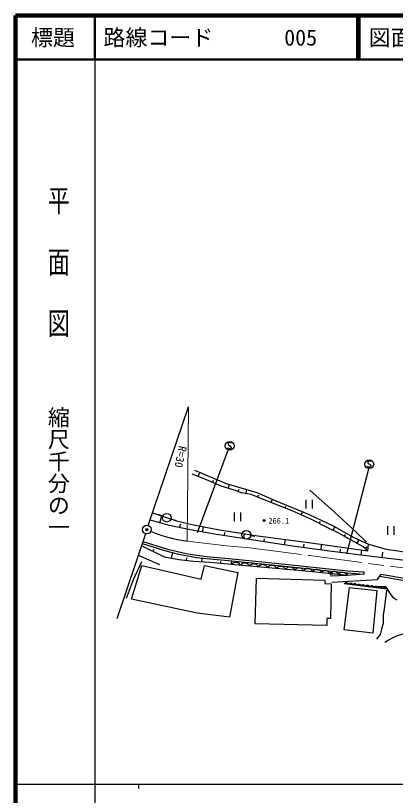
# Model space of a CAD drawing. Units: millimetres, scale not verified. Extents: x 40000 to 680000, y 20000 to 380000.
# Drawn here: x 40000 to 126450, y 202409 to 380000 of the extents above; entities that cross this region are included whole.
import ezdxf
from ezdxf.enums import TextEntityAlignment as Align

# ---------------------------------------------------------------- set-up
doc = ezdxf.new("R2010")
doc.units = ezdxf.units.MM
doc.header["$LTSCALE"] = 1000
doc.header["$PDMODE"] = 32
doc.header["$PDSIZE"] = 500
doc.linetypes.add('CHAIN', pattern=[18.5, 12, -1.5, 3.5, -1.5])
for name, color, linetype, lineweight in [('S-BGD', 7, 'Continuous', 25), ('S-BGD-EXST', 7, 'Continuous', 25), ('S-BMK', 2, 'CHAIN', 13), ('S-BMK-OTRS', 5, 'Continuous', 25), ('S-BMK-SRVR', 3, 'Continuous', 25), ('S-STR-HTXT', 7, 'Continuous', 13), ('S-TTL', 2, 'Continuous', 140), ('S-TTL-BAND', 7, 'Continuous', 25), ('S-TTL-LINE', 7, 'Continuous', 50)]:
    doc.layers.add(name, color=color, linetype=linetype, lineweight=lineweight)
doc.layers.add('S-OTRS', color=6, linetype='Continuous')
doc.layers.add('S-TTL-TXT', color=7, linetype='Continuous')
doc.styles.add('@ＭＳ ゴシック', font='')
doc.styles.add('ＭＳ ゴシック', font='')
doc.styles.get('@ＭＳ ゴシック').set_extended_font_data('@MS Gothic')
doc.styles.get('ＭＳ ゴシック').set_extended_font_data('MS Gothic')

msp = doc.modelspace()

# ---------------------------------------------------------------- linework, layer by layer
at = {"layer": 'S-BGD'}
for p, q in [((82892, 274469), (80160, 275604)), ((80738, 276464), (87892, 273417)), ((81526, 275036), (81923, 275959)), ((86779, 272807), (82892, 274469)), ((84835, 273638), (85077, 274184)), ((90018, 271838), (86779, 272807)), ((87892, 273417), (94907, 271395)), ((88398, 272322), (88668, 273194)), ((91370, 271339), (90018, 271838)), ((90694, 271588), (90904, 272141)), ((92496, 271145), (92656, 272044)), ((106993, 271924), (112499, 266978)), ((93623, 270951), (91370, 271339)), ((96608, 269733), (93623, 270951)), ((94907, 271395), (99104, 269595)), ((95116, 270342), (95322, 270832)), ((102946, 267240), (96608, 269733)), ((98193, 269110), (98496, 269856)), ((99104, 269595), (106793, 266404)), ((101361, 267863), (101527, 268271)), ((106085, 269717), (106085, 267751)), ((107604, 267751), (107604, 269717)), ((71155, 266735), (76611, 264946)), ((89776, 266849), (89776, 264883)), ((91295, 264883), (91295, 266849)), ((107086, 265413), (102946, 267240)), ((105016, 266326), (105328, 267011)), ((106793, 266404), (112426, 263717)), ((112499, 266978), (117440, 262413)), ((75027, 263894), (70606, 265121)), ((73465, 266000), (72530, 266345)), ((72816, 264508), (73258, 266045)), ((75362, 265385), (76323, 265115)), ((76611, 264946), (80498, 264005)), ((111186, 263280), (107086, 265413)), ((109136, 264346), (109377, 264795)), ((79759, 262897), (75027, 263894)), ((77393, 263395), (77562, 264171)), ((85307, 261872), (79759, 262897)), ((80498, 264005), (86441, 262925)), ((82533, 262385), (82764, 263593)), ((86441, 262925), (95163, 261512)), ((113411, 262228), (111186, 263280)), ((112299, 262754), (112696, 263565)), ((112426, 263717), (116960, 261169)), ((124618, 263689), (124618, 261724)), ((126137, 261724), (126137, 263689)), ((94179, 260543), (85307, 261872)), ((87525, 261540), (87635, 262248)), ((91544, 261986), (90569, 262202)), ((91961, 260875), (92136, 262003)), ((93502, 261596), (94486, 261424)), ((95163, 261512), (106120, 260044)), ((119129, 258981), (113411, 262228)), ((114841, 261416), (115091, 261842)), ((116960, 261169), (120315, 259629)), ((117440, 262413), (119880, 260072)), ((68808, 259764), (74233, 258125)), ((68808, 259764), (74233, 258125)), ((68955, 260233), (74365, 258599)), ((103586, 259103), (94179, 260543)), ((96531, 260183), (96637, 260856)), ((101234, 259463), (101426, 260673)), ((105553, 258826), (105664, 259588)), ((106120, 260044), (115865, 258715)), ((109487, 258272), (109674, 259560)), ((117700, 259793), (118179, 260610)), ((120202, 258106), (120315, 259629)), ((120315, 259629), (124340, 258494)), ((73863, 256645), (68630, 259267)), ((71246, 257956), (71535, 258512)), ((74233, 258125), (76761, 257445)), ((74233, 258125), (76761, 257445)), ((74365, 258599), (76880, 257922)), ((75520, 256357), (75764, 257713)), ((76880, 257922), (78840, 257506)), ((111454, 257995), (103586, 259103)), ((121058, 256804), (111454, 257995)), ((113855, 257697), (113952, 258459)), ((115865, 258715), (120202, 258106)), ((118657, 257102), (118811, 258301)), ((120202, 258106), (119129, 258981)), ((119666, 258544), (120040, 258987)), ((123431, 256520), (123591, 257813)), ((124340, 258494), (134057, 257081)), ((67920, 257152), (72782, 254957)), ((77178, 256069), (73863, 256645)), ((76761, 257445), (78744, 257023)), ((76761, 257445), (78744, 257023)), ((80571, 255686), (77178, 256069)), ((78744, 257023), (81207, 256602)), ((78744, 257023), (81207, 256602)), ((78840, 257506), (81276, 257089)), ((78874, 255878), (78952, 256538)), ((81207, 256602), (84192, 256288)), ((81207, 256602), (84192, 256288)), ((81276, 257089), (84242, 256777)), ((82404, 255552), (82474, 256469)), ((84192, 256288), (89249, 255793)), ((84192, 256288), (89249, 255793)), ((84242, 256777), (89300, 256282)), ((89152, 254957), (89249, 255793)), ((89249, 255793), (101296, 254595)), ((89249, 255793), (101296, 254595)), ((89300, 256282), (101348, 255084)), ((130549, 255669), (121058, 256804)), ((66386, 247134), (68751, 254769)), ((68648, 255571), (66776, 251467)), ((68751, 254769), (82260, 251659)), ((84237, 255417), (80571, 255686)), ((82260, 251659), (82962, 254765)), ((82962, 254765), (90568, 253155)), ((89152, 254957), (84237, 255417)), ((86694, 255187), (86744, 255696)), ((107600, 253346), (89152, 254957)), ((89321, 255140), (89184, 254954)), ((89451, 255247), (89321, 255140)), ((89621, 255350), (89451, 255247)), ((89870, 255447), (89621, 255350)), ((90113, 255465), (89870, 255447)), ((90352, 255444), (90113, 255465)), ((90587, 255384), (90352, 255444)), ((90815, 255246), (90587, 255384)), ((90964, 255115), (90815, 255246)), ((91073, 254987), (90964, 255115)), ((91175, 254781), (91073, 254987)), ((91319, 254975), (91175, 254781)), ((91455, 255088), (91319, 254975)), ((91634, 255196), (91455, 255088)), ((91896, 255298), (91634, 255196)), ((92150, 255317), (91896, 255298)), ((92401, 255295), (92150, 255317)), ((92648, 255232), (92401, 255295)), ((92888, 255087), (92648, 255232)), ((93044, 254949), (92888, 255087)), ((93158, 254815), (93044, 254949)), ((93265, 254598), (93158, 254815)), ((93402, 254783), (93265, 254598)), ((93532, 254890), (93402, 254783)), ((93702, 254994), (93532, 254890)), ((93952, 255091), (93702, 254994)), ((94194, 255109), (93952, 255091)), ((94433, 255088), (94194, 255109)), ((94668, 255028), (94433, 255088)), ((94897, 254890), (94668, 255028)), ((95045, 254758), (94897, 254890)), ((95154, 254630), (95045, 254758)), ((95256, 254424), (95154, 254630)), ((95400, 254619), (95256, 254424)), ((95537, 254731), (95400, 254619)), ((95715, 254840), (95537, 254731)), ((95977, 254941), (95715, 254840)), ((96232, 254961), (95977, 254941)), ((96482, 254939), (96232, 254961)), ((96730, 254876), (96482, 254939)), ((96969, 254730), (96730, 254876)), ((97125, 254593), (96969, 254730)), ((97240, 254458), (97125, 254593)), ((97346, 254242), (97240, 254458)), ((97490, 254436), (97346, 254242)), ((97627, 254549), (97490, 254436)), ((97805, 254657), (97627, 254549)), ((98067, 254759), (97805, 254657)), ((98322, 254778), (98067, 254759)), ((98573, 254756), (98322, 254778)), ((98820, 254693), (98573, 254756)), ((99060, 254548), (98820, 254693)), ((99216, 254410), (99060, 254548)), ((99330, 254276), (99216, 254410)), ((99437, 254059), (99330, 254276)), ((99574, 254245), (99437, 254059)), ((99704, 254352), (99574, 254245)), ((99874, 254455), (99704, 254352)), ((100124, 254552), (99874, 254455)), ((100366, 254570), (100124, 254552)), ((100605, 254549), (100366, 254570)), ((100840, 254489), (100605, 254549)), ((101069, 254351), (100840, 254489)), ((101217, 254219), (101069, 254351)), ((101326, 254092), (101217, 254219)), ((101296, 254595), (115495, 253085)), ((101296, 254595), (115495, 253085)), ((101428, 253885), (101326, 254092)), ((101348, 255084), (115541, 253574)), ((101572, 254080), (101428, 253885)), ((101708, 254192), (101572, 254080)), ((101887, 254301), (101708, 254192)), ((102149, 254403), (101887, 254301)), ((102403, 254422), (102149, 254403)), ((102654, 254400), (102403, 254422)), ((102901, 254337), (102654, 254400)), ((103141, 254192), (102901, 254337)), ((103297, 254054), (103141, 254192)), ((103411, 253919), (103297, 254054)), ((103786, 253995), (103655, 253888)), ((103955, 254099), (103786, 253995)), ((104205, 254195), (103955, 254099)), ((104447, 254214), (104205, 254195)), ((104686, 254193), (104447, 254214)), ((104922, 254133), (104686, 254193)), ((105150, 253994), (104922, 254133)), ((105299, 253863), (105150, 253994)), ((106230, 254046), (105968, 253945)), ((106485, 254065), (106230, 254046)), ((106736, 254043), (106485, 254065)), ((106983, 253980), (106736, 254043)), ((107223, 253835), (106983, 253980)), ((90568, 253155), (88656, 242992)), ((103518, 253703), (103411, 253919)), ((103655, 253888), (103518, 253703)), ((105408, 253735), (105299, 253863)), ((105509, 253529), (105408, 253735)), ((105653, 253724), (105509, 253529)), ((105790, 253836), (105653, 253724)), ((105968, 253945), (105790, 253836)), ((107379, 253697), (107223, 253835)), ((107493, 253563), (107379, 253697)), ((107600, 253346), (107493, 253563)), ((115455, 252503), (107600, 253346)), ((107747, 253528), (107606, 253346)), ((107880, 253633), (107747, 253528)), ((108052, 253733), (107880, 253633)), ((108303, 253825), (108052, 253733)), ((108546, 253838), (108303, 253825)), ((108784, 253812), (108546, 253838)), ((109018, 253748), (108784, 253812)), ((109244, 253605), (109018, 253748)), ((109390, 253471), (109244, 253605)), ((109496, 253341), (109390, 253471)), ((109593, 253132), (109496, 253341)), ((109727, 253306), (109593, 253132)), ((109853, 253405), (109727, 253306)), ((110016, 253500), (109853, 253405)), ((110255, 253587), (110016, 253500)), ((110486, 253600), (110255, 253587)), ((110712, 253576), (110486, 253600)), ((110935, 253514), (110712, 253576)), ((111149, 253378), (110935, 253514)), ((111287, 253251), (111149, 253378)), ((111388, 253127), (111287, 253251)), ((111481, 252930), (111388, 253127)), ((111622, 253112), (111481, 252930)), ((111754, 253217), (111622, 253112)), ((115455, 252503), (111633, 252349)), ((111926, 253317), (111754, 253217)), ((112178, 253408), (111926, 253317)), ((112420, 253422), (112178, 253408)), ((112659, 253396), (112420, 253422)), ((112893, 253332), (112659, 253396)), ((113118, 253189), (112893, 253332)), ((113264, 253054), (113118, 253189)), ((113370, 252924), (113264, 253054)), ((113468, 252716), (113370, 252924)), ((113609, 252899), (113468, 252716)), ((113741, 253003), (113609, 252899)), ((113913, 253103), (113741, 253003)), ((114164, 253195), (113913, 253103)), ((114407, 253208), (114164, 253195)), ((114646, 253183), (114407, 253208)), ((114880, 253118), (114646, 253183)), ((115105, 252975), (114880, 253118)), ((115251, 252841), (115105, 252975)), ((115357, 252711), (115251, 252841)), ((115455, 252503), (115357, 252711)), ((115495, 253085), (115455, 252503)), ((119260, 252798), (115455, 252503)), ((115495, 253085), (119260, 252798)), ((115541, 253574), (119298, 253287)), ((119298, 253287), (119260, 252798)), ((122378, 251582), (123191, 252819)), ((122897, 252372), (130740, 250980)), ((123191, 252819), (130820, 251465)), ((66776, 251467), (65177, 247249)), ((94507, 241496), (94820, 251853)), ((94820, 251853), (110381, 251391)), ((110381, 251391), (110420, 250662)), ((110420, 250662), (111824, 250585)), ((111824, 250585), (111707, 242685)), ((112003, 251007), (122378, 251582)), ((114837, 250681), (114765, 250591)), ((124484, 249396), (114811, 250585)), ((114904, 250732), (114837, 250681)), ((114991, 250781), (114904, 250732)), ((115117, 250825), (114991, 250781)), ((115239, 250830), (115117, 250825)), ((115358, 250815), (115239, 250830)), ((115474, 250781), (115358, 250815)), ((115586, 250708), (115474, 250781)), ((115658, 250640), (115586, 250708)), ((115710, 250574), (115658, 250640)), ((115757, 250469), (115710, 250574)), ((115829, 250559), (115757, 250469)), ((115896, 250610), (115829, 250559)), ((115983, 250659), (115896, 250610)), ((116109, 250703), (115983, 250659)), ((116231, 250708), (116109, 250703)), ((116350, 250693), (116231, 250708)), ((116466, 250659), (116350, 250693)), ((116578, 250586), (116466, 250659)), ((116650, 250518), (116578, 250586)), ((116702, 250452), (116650, 250518)), ((116749, 250347), (116702, 250452)), ((116821, 250437), (116749, 250347)), ((116888, 250488), (116821, 250437)), ((116974, 250537), (116888, 250488)), ((117101, 250581), (116974, 250537)), ((117222, 250586), (117101, 250581)), ((117341, 250571), (117222, 250586)), ((117458, 250537), (117341, 250571)), ((117569, 250464), (117458, 250537)), ((117641, 250396), (117569, 250464)), ((118057, 250436), (117943, 250396)), ((118167, 250440), (118057, 250436)), ((118274, 250427), (118167, 250440)), ((118378, 250396), (118274, 250427)), ((114811, 240115), (115986, 249741)), ((115986, 249741), (122222, 249051)), ((117693, 250330), (117641, 250396)), ((117740, 250225), (117693, 250330)), ((117805, 250306), (117740, 250225)), ((117865, 250352), (117805, 250306)), ((117943, 250396), (117865, 250352)), ((118479, 250330), (118378, 250396)), ((118544, 250269), (118479, 250330)), ((118590, 250210), (118544, 250269)), ((118633, 250115), (118590, 250210)), ((118705, 250206), (118633, 250115)), ((118772, 250257), (118705, 250206)), ((118858, 250306), (118772, 250257)), ((118985, 250349), (118858, 250306)), ((119106, 250354), (118985, 250349)), ((119225, 250340), (119106, 250354)), ((119342, 250306), (119225, 250340)), ((119453, 250232), (119342, 250306)), ((119525, 250164), (119453, 250232)), ((119577, 250098), (119525, 250164)), ((119625, 249994), (119577, 250098)), ((119696, 250084), (119625, 249994)), ((119763, 250135), (119696, 250084)), ((119850, 250184), (119763, 250135)), ((119977, 250228), (119850, 250184)), ((120098, 250232), (119977, 250228)), ((120217, 250218), (120098, 250232)), ((120334, 250184), (120217, 250218)), ((120445, 250111), (120334, 250184)), ((120517, 250042), (120445, 250111)), ((120569, 249976), (120517, 250042)), ((120616, 249872), (120569, 249976)), ((120688, 249962), (120616, 249872)), ((120755, 250013), (120688, 249962)), ((120842, 250062), (120755, 250013)), ((120968, 250106), (120842, 250062)), ((121090, 250111), (120968, 250106)), ((121209, 250096), (121090, 250111)), ((121325, 250062), (121209, 250096)), ((122222, 249051), (121285, 239387)), ((121437, 249989), (121325, 250062)), ((121509, 249920), (121437, 249989)), ((121561, 249855), (121509, 249920)), ((121608, 249750), (121561, 249855)), ((121673, 249831), (121608, 249750)), ((121733, 249877), (121673, 249831)), ((121811, 249921), (121733, 249877)), ((121925, 249960), (121811, 249921)), ((122034, 249965), (121925, 249960)), ((122141, 249952), (122034, 249965)), ((122246, 249921), (122141, 249952)), ((122346, 249855), (122246, 249921)), ((122411, 249794), (122346, 249855)), ((122458, 249734), (122411, 249794)), ((122500, 249640), (122458, 249734)), ((122572, 249730), (122500, 249640)), ((122639, 249781), (122572, 249730)), ((122726, 249830), (122639, 249781)), ((122852, 249874), (122726, 249830)), ((122974, 249879), (122852, 249874)), ((123093, 249864), (122974, 249879)), ((123209, 249830), (123093, 249864)), ((123321, 249757), (123209, 249830)), ((123393, 249689), (123321, 249757)), ((123445, 249623), (123393, 249689)), ((123492, 249518), (123445, 249623)), ((123564, 249608), (123492, 249518)), ((123631, 249660), (123564, 249608)), ((123718, 249708), (123631, 249660)), ((123844, 249752), (123718, 249708)), ((123966, 249757), (123844, 249752)), ((124445, 249166), (123899, 244833)), ((124085, 249742), (123966, 249757)), ((124201, 249708), (124085, 249742)), ((124313, 249635), (124201, 249708)), ((124384, 249567), (124313, 249635)), ((124437, 249501), (124384, 249567)), ((124484, 249396), (124437, 249501)), ((81324, 243874), (66386, 247134)), ((88656, 242992), (81324, 243874)), ((123899, 244833), (123704, 243567)), ((123704, 243567), (123704, 241649)), ((111707, 242685), (110849, 242685)), ((110849, 242685), (110849, 241112)), ((123704, 241649), (123314, 240230)), ((110849, 241112), (94507, 241496)), ((121285, 239387), (114811, 240115)), ((123314, 240230), (122963, 239080)), ((122963, 239080), (122183, 238006))]:
    msp.add_line(p, q, dxfattribs=at)
for points in [[(122198, 250021), (123193, 250072), (124107, 249967), (124519, 249525), (124748, 249147), (125234, 248293), (125769, 247629), (126239, 247256), (126790, 246953)], [(143268, 240732), (133695, 240040), (131706, 239835), (129767, 239535), (128436, 239230), (127100, 238809), (125994, 238350), (124917, 237781), (124043, 237257)]]:
    msp.add_lwpolyline(points, dxfattribs=at)
for centre, major_axis in [((74401, 265655), (999, 0)), ((96577, 265017), (250, 0)), ((96577, 265017), (150, 0)), ((96577, 265017), (50, 0)), ((92519, 261769), (999, 0)), ((111823, 252978), (300, 0))]:
    msp.add_ellipse(centre, major_axis=major_axis, ratio=0.9833, dxfattribs=at)
at = {"layer": 'S-BGD-EXST'}
for p, q in [((88413, 282647), (88373, 282411)), ((88373, 282411), (88453, 282214)), ((88653, 282764), (88413, 282647)), ((88813, 282764), (88653, 282764)), ((88973, 282725), (88813, 282764)), ((89052, 282647), (88973, 282725)), ((88397, 281193), (81355, 262234)), ((88333, 281467), (88253, 281585)), ((88573, 281349), (88333, 281467)), ((88453, 282214), (89013, 281900)), ((88853, 281349), (88573, 281349)), ((89052, 281467), (88853, 281349)), ((89013, 281900), (89092, 281703)), ((89092, 281703), (89052, 281467)), ((120106, 277263), (120026, 277381)), ((120345, 277145), (120106, 277263)), ((120186, 278442), (120146, 278207)), ((120146, 278207), (120226, 278010)), ((120425, 278560), (120186, 278442)), ((120226, 278010), (120785, 277696)), ((120625, 277145), (120345, 277145)), ((120585, 278560), (120425, 278560)), ((120745, 278521), (120585, 278560)), ((120825, 277263), (120625, 277145)), ((120825, 278442), (120745, 278521)), ((120785, 277696), (120865, 277499)), ((120865, 277499), (120825, 277263)), ((120422, 276989), (115308, 257370))]:
    msp.add_line(p, q, dxfattribs=at)
for centre in [(88733, 282018), (120505, 277814)]:
    msp.add_ellipse(centre, major_axis=(999, 0), ratio=0.9833, dxfattribs=at)
at = {"layer": 'S-BMK'}
for p, q in [((79075, 260309), (88002, 259261)), ((88002, 259261), (93209, 258808)), ((93209, 258808), (106933, 257021)), ((106933, 257021), (143575, 252166))]:
    msp.add_line(p, q, dxfattribs=at)
msp.add_ellipse((82700, 289574), major_axis=(29981, 0), ratio=0.9833, start_param=4.3031969, end_param=4.5911866, dxfattribs=at)
at = {"layer": 'S-BMK-OTRS'}
for p, q in [((70178, 263865), (79380, 290888)), ((69548, 262000), (63046, 242616))]:
    msp.add_line(p, q, dxfattribs=at)
at = {"layer": 'S-BMK-SRVR'}
for major_axis in [(999, 0), (40, 0)]:
    msp.add_ellipse((69861, 262933), major_axis=major_axis, ratio=0.9833, dxfattribs=at)
at = {"layer": 'S-OTRS'}
msp.add_point((69861, 262933), dxfattribs=at)
at = {"layer": 'S-STR-HTXT'}
msp.add_line((79380, 290888), (79075, 260309), dxfattribs=at)
at = {"layer": 'S-TTL'}
for p, q in [((40000, 380000), (40000, 20000)), ((680000, 380000), (40000, 380000))]:
    msp.add_line(p, q, dxfattribs=at)
at = {"layer": 'S-TTL-BAND'}
for p, q in [((58000, 370000), (58000, 20000)), ((40000, 205000), (579000, 205000)), ((68000, 205000), (68000, 204000))]:
    msp.add_line(p, q, dxfattribs=at)
at = {"layer": 'S-TTL-LINE'}
for p, q in [((58000, 380000), (58000, 370000)), ((117750, 380000), (117750, 370000)), ((118250, 380000), (118250, 370000)), ((40000, 370000), (680000, 370000))]:
    msp.add_line(p, q, dxfattribs=at)

# ---------------------------------------------------------------- texts
at = {"layer": 'S-STR-HTXT', "style": 'ＭＳ ゴシック'}
msp.add_text('R=30', height=1833, rotation=257.701, dxfattribs=at).set_placement((76661, 282265), align=Align.BOTTOM_LEFT)
msp.add_text('266.1', height=1320, dxfattribs=at).set_placement((97559, 263905), align=Align.BOTTOM_LEFT)
at = {"layer": 'S-TTL-BAND', "style": '@ＭＳ ゴシック', "width": 1.4}
msp.add_text('平  面  図', height=3666, rotation=270, dxfattribs=at).set_placement((49777, 306475), align=Align.MIDDLE_RIGHT)
at = {"layer": 'S-TTL-BAND', "style": '@ＭＳ ゴシック'}
msp.add_text('縮尺千分の一', height=3666, rotation=270, dxfattribs=at).set_placement((49777, 261030), align=Align.MIDDLE_RIGHT)
at = {"layer": 'S-TTL-TXT', "style": 'ＭＳ ゴシック'}
msp.add_text('標題', height=3666, dxfattribs=at).set_placement((48500, 375000), align=Align.MIDDLE_CENTER)
for s, p in [('路線コード', (60000, 375000)), ('005', (101142, 375000)), ('図面コード', (120380, 375000))]:
    msp.add_text(s, height=3666, dxfattribs=at).set_placement(p, align=Align.MIDDLE_LEFT)

doc.saveas('drawing.dxf')
